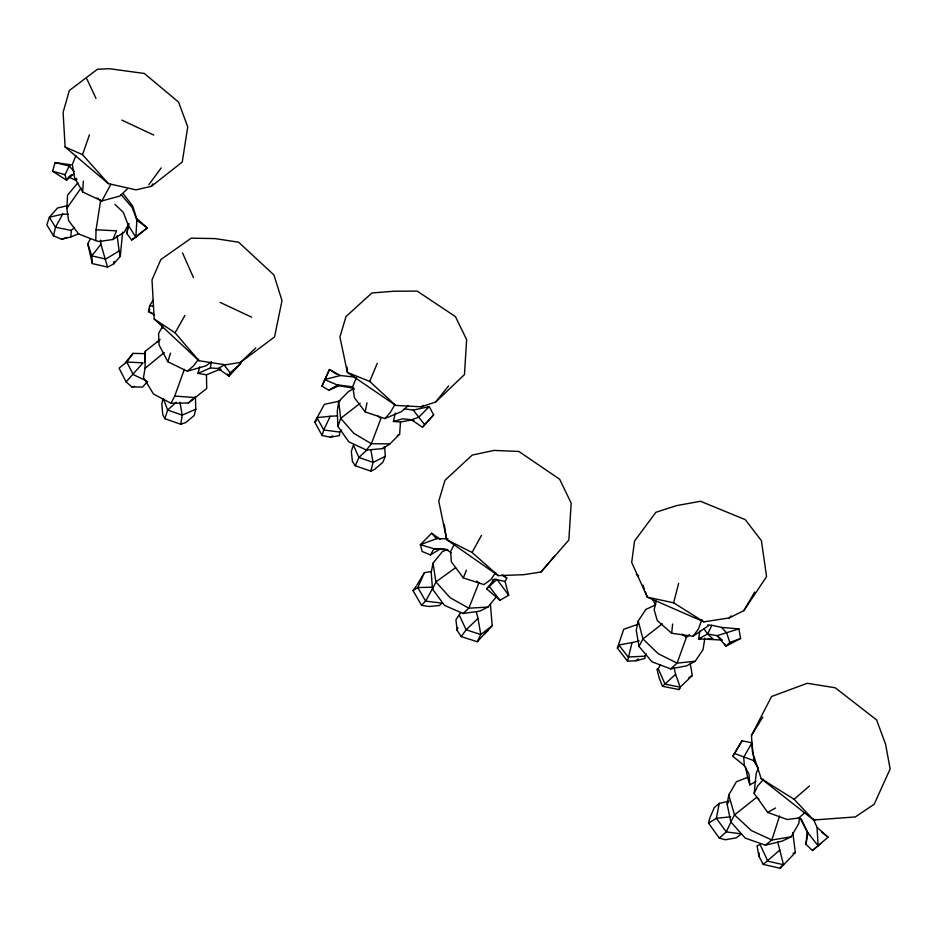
<?xml version="1.0" encoding="UTF-8"?>
<svg xmlns="http://www.w3.org/2000/svg" width="937" height="937" viewBox="0 0 937 937"><rect width="100%" height="100%" fill="white"/><g stroke="black" fill="none" stroke-linecap="round" stroke-linejoin="round"><path stroke-width="1.41" d="M221.226 369.822L218.532 369.869L206.468 374.8L206.714 388.504L188.384 402.933L171.014 403.297L153.469 394.008L143.49 377.576L145.036 368.335L145.305 351.258L160.192 339.51M128.849 223.674L124.328 232.095L112.944 239.509L98.842 241.488L95.761 240.586L96.066 229.788L100.634 200.471L97.12 197.918M95.761 240.586L78.626 233.981L68.612 220.64L66.808 208.342L67.593 195.048L77.888 182.797M121.107 194.603L132.199 207.545L136.849 220.148L135.853 237.319L131.625 240.013L126.917 233.606L128.135 224.903L123.262 212.289L114.958 204.371M144.638 362.069L145.305 351.258M127.139 189.169L119.749 196.091L101.899 200.94L82.667 192.015L83.358 181.157M354.01 388.387L348.306 391.748L338.714 401.481L337.285 411.202L337.906 426.429L348.869 441.877L366.39 450.006L382.565 448.659L389.991 443.869L399.642 434.159L400.521 421.943L410.055 420.256L413.92 420.467M68.26 205.461L57.52 208.014L49.38 217.255L46.85 224.903L53.503 235.831L61.596 239.286L70.79 236.967L71.329 230.42L74.468 227.515M341.607 430.048L339.733 432.074L339.417 435.658L330.304 437.192L322.094 435.506L314.703 422.048L324.389 404.351L340.002 401.001M90.479 238.712L87.738 243.761L92.318 263.59L107.544 267.08L113.412 264.129L120.287 256.375L122.618 232.118M813.093 818.563L817.064 827.348L828.039 837.221L812.473 850.491L805.961 844.307L807.167 831.775L800.374 818.669M805.035 812.566L798.687 818.013L787.185 819.488L767.719 812.461L754.144 793.405L756.159 773.423L758.244 768.399M708.384 625.787L693.029 636.282L671.677 633.26L672.649 624.03M799.484 817.837L798.851 823.389L791.109 836.846L782.161 841.11L765.388 845.162L745.208 838.1L730.79 821.854L727.147 804.169L728.752 795.068L736.4 781.739L747.621 777.359L745.501 766.934M699.845 630.964L698.651 638.858L722.333 640.076L717.11 635.673L707.599 633.998L698.651 638.858L701.122 638.566M646.284 653.874L644.773 656.205L645.078 658.336L636.106 660.761L627.497 661.135L632.065 642.595L639.163 640.885M704.847 638.109L703.043 649.634L695.266 661.241L686.563 665.879L670.658 668.889L651.941 661.78L638.999 646.413L636.235 630.226L638.238 620.915L645.921 609.366L655.642 604.892M162.839 399.103L161.82 404.292L162.769 414.599L164.853 418.722L180.771 424.262L182.223 415.126L179.963 402.196M805.961 844.307L807.858 832.923L801.334 819.184L799.109 817.708M199.804 366.812L197.976 373.359L210.356 367.972L211.457 361.541M126.917 233.606L128.709 223.767M153.047 300.273L149.615 305.86L148.526 311.588L154.523 314.984M792.784 832.524L795.326 852.576L780.287 868.271L763.222 864.406L758.853 855.996L759.392 853.15M719.218 803.396L716.372 818.27L726.28 831.892L741.507 833.895L736.259 837.865L725.226 839.763L719.323 838.076L708.548 823.201L709.672 818.352L714.263 807.682L719.218 803.396L729.115 801.182M447.464 549.492L442.358 551.635L433.011 563.172L431.219 572.366L432.507 589.068L444.489 605.372L463.054 613.489L479.779 611.135L488.013 607.059L496.563 596.553M408.321 405.498L401.657 411.519L384.908 418.57L365.149 411.905L367.011 402.816M492.066 583.458L492.909 579.476M53.503 235.831L55.482 227.246L62.744 214.116L68.378 214.304M400.521 421.943L393.399 421.463L395.309 413.158M490.414 604.178L492.183 625.717L477.249 641.74L461.215 636.61L457.162 630.437L457.853 627.591M656.216 601.238L654.155 609.694L657.235 620.517L671.677 633.26M113.412 264.129L114.103 261.411M195.388 396.55L195.798 409.2L194.158 415.559L185.702 422.575L180.771 424.262M703.898 621.84L647.315 597.162L631.69 562.411L634.56 540.977L655.9 512.281L676.631 505.617L700.525 501.272L745.278 519.648L761.406 540.672L766.56 576.63L743.849 610.643L729.185 617.94L703.898 621.84L673.633 602.807L678.622 583.353M384.674 446.562L385.271 456.296L373.09 462.398L358.894 457.443L353.425 445.169L351.328 451.341L352.417 461.484L355.31 465.748L370.818 471.147L373.09 462.398L370.818 449.69M67.827 178.03L66.55 180.244L52.589 171.237L55.084 162.57L70.978 164.76L69.209 166.036L65.004 174.692L66.55 180.244L74.117 173.521M322.094 435.506L323.722 429.978L330.234 416.274L337.297 415.876M210.966 362.268L205.59 365.945L187.259 371.239L167.828 361.729L170.557 353.12M779.561 816.022L771.854 839.997L765.388 845.162M164.853 418.722L167.641 410.055L176.238 402.254M337.906 426.429L340.693 418.347L338.714 401.481M108.352 183.617L65.121 147.004L63.107 112.358L69.35 90.514L97.483 69.221L109.606 68.729L144.31 73.461L178.557 102.074L187.74 126.858L182.246 162.054L151.396 186.311L135.947 189.86L108.352 183.617L82.526 154.64L89.437 134.881M171.014 403.297L174.715 396.058L184.378 369.342M689.503 634.607L686.411 637.394L677.088 663.127L670.658 668.889M227.773 374.004L229.038 376.124L240.879 363.357L230.233 372.809L229.038 376.124L218.052 368.475L210.356 367.972M701.989 619.615L698.37 629.078L693.029 636.282M354.163 389.511L351.914 387.953L339.1 385.739L328.758 390.237L321.953 386.138L329.461 369.506L340.447 375.538L353.706 376.955L356.259 378.337M495.673 572.554L490.883 579.616L483.902 584.571L463.335 577.942L466.392 570.176M75.909 155.589L72.301 164.584L74.597 177.772L82.667 192.015M385.271 456.296L382.835 462.339L374.753 469.273L370.818 471.147M112.944 239.509L116.539 230.83L96.066 229.788M395.683 405.405L347.381 372.422L339.908 336.992L346.011 316.53L371.93 292.965L394.231 291.208L417.199 291.114L455.429 316.612L466.626 339.616L464.471 374.566L435.658 402.02L421.24 406.81L395.683 405.405L369.728 381.441L377.248 363.298M356.622 377.201L352.78 386.36L354.373 397.628L365.149 411.905M355.31 465.748L358.894 457.443L367.199 449.748M431.383 571.511L424.402 572.648L417.808 587.522L413.041 590.568L421.521 605.361L429.123 606.508L439.488 605.489L441.948 603.123L425.597 601.097L417.808 587.522L431.922 587.253M149.721 308.917L148.526 311.588L153.539 313.79M321.953 386.138L329.461 369.506L336.524 374.203M731.094 821.667L726.28 831.892L719.323 838.076M780.287 868.271L781.341 866.046M432.507 589.068L435.916 581.912L455.569 567.693M627.497 661.135L617.354 648.088L623.702 629.301L638.015 624.265M754.144 793.405L757.81 785.78L763.632 779.197M707.74 638.519L713.525 639.339L707.599 633.998L711.851 625.307L721.56 627.415L738.895 628.868L740.628 638.495L725.964 646.19L717.11 635.673L738.895 628.868M505.066 581.537L494.642 579.066L486.643 588.858L499.971 600.301L508.697 595.218L505.066 581.537L506.776 578.07L503.485 575.271M660.339 664.954L658.231 668.749L656.978 669.17L659.25 678.212L662.529 686.271L678.997 689.573L680.18 687.161L692.291 675.577L690.218 663.232M454.457 543.811L450.627 551.495L451.341 561.778L463.335 577.942M751.509 735.393L771.573 696.484L807.296 683.284L835.207 687.77L876.575 719.897L885.582 744.177L890.15 768.996L874.162 804.274L855.352 816.935L813.656 819.992L761.207 778.659L752.423 751.779L751.509 735.393L762.823 717.074M638.999 646.413L642.958 638.94L662.307 623.784M101.899 200.94L110.847 184.308M416.883 585.18L424.402 572.648M730.79 821.854L734.538 814.909L756.534 797.422L758.923 799.015M498.25 575.623L446.656 539.63L438.762 501.084L445.028 480.236L472.225 455.089L493.963 450.404L518.864 451.458L559.67 479.252L571.195 503.146L568.853 539.981L541.012 572.003L523.713 574.686L498.25 575.623L472.084 552.479L481.442 535.414M432.636 588.483L425.597 601.097L421.521 605.361M198.937 360.722L154.207 319.013L152.005 279.882L160.824 259.572L191.171 238.174L215.241 238.607L238.654 242.226L273.92 274.963L282.002 300.625L274.564 336.91L240.551 362.385L225.501 364.844L198.937 360.722L175.078 332.811L184.929 315.441M755.878 781.47L749.834 784.913L749.014 774.196L744.341 765.552L732.804 756.346L741.999 740.792L751.907 742.83L753.969 760.68L758.408 768.492M751.907 742.83L743.732 757.272L744.341 765.552M440.519 539.396L431.641 533.235L420.373 544.702L422.177 551.518L430.47 554.938L433.983 548.766L445.801 549.223L451.142 552.725M162.921 325.853L158.576 333.443L159.056 344.921L167.828 361.729M394.688 404.889L390.506 412.175L384.908 418.57M743.849 610.643L754.683 592.043M732.804 756.346L741.999 740.792M727.147 804.169L728.517 801.849M457.162 630.437L455.932 619.673L460.735 612.587M151.396 186.311L152.86 183.875M678.997 689.573L680.332 687.383M617.354 648.088L618.713 646.038M66.808 208.342L81.074 188.044M413.041 590.568L416.122 586.257M461.215 636.61L466.122 629.816L477.987 618.432L476.301 611.638M145.622 353.659L133.077 353.378L126.788 362.045L119.069 368.171L126.108 381.898L131.812 386.899L142.529 387.075L147.624 381.464M148.831 184.718L161.223 167.875M393.399 421.463L402.84 418.792L411.495 419.799L422.435 427.237L433.62 414.833L429.275 406.623L413.264 410.09L404.28 408.813M198.632 359.152L193.455 365.98L187.259 371.239M478.748 639.795L477.249 641.74L480.798 634.536L492.183 625.717M100.47 240.118L100.915 244.264L91.791 255.86L92.318 263.59M366.39 450.006L371.38 443.74L380.902 418.593L377.634 415.899M435.658 402.02L448.6 385.88M125.371 362.607L133.077 353.378M541.012 572.003L554.622 555.91M422.435 427.237L433.62 414.833M729.185 617.94L731.094 615.878M382.565 448.659L384.393 446.738M126.108 381.898L143.045 362.83L126.788 362.045L133.253 374.589L146.313 380.844M740.628 638.495L729.806 642.454L725.964 646.19L724.512 643.742M240.551 362.385L255.754 347.92M486.643 588.858L496.95 579.382L508.697 595.218M484.37 634.009L488.505 630.168M673.984 667.495L675.6 674.289L662.529 686.271M688.718 677.674L692.291 675.577M777.616 841.766L779.783 850.093L763.222 864.406M463.054 613.489L468.851 608.207L478.936 582.791L476.71 581.034M314.703 422.048L316.671 420.35M761.207 778.659L794.084 799.284L809.427 785.967M812.473 850.491L821.55 842.855M188.384 402.933L194.873 397.546L174.715 396.058M636.106 660.761L638.284 658.969M157.1 342.192L159.29 340.4M145.036 368.335L164.268 352.558M131.625 240.013L134.717 237.529M136.779 235.878L147.25 227.89L136.638 218.356L132.679 206.035L123.45 193.994M360.159 403.285L340.693 418.347L353.753 433.257L371.38 443.74L389.991 443.869M68.46 176.917L74.445 179.728L76.588 178.264M69.584 176.191L71.821 174.739M708.548 823.201L716.372 818.27L730.637 816.83M397.37 435.564L399.642 434.159M430.47 554.938L439.886 549.176L447.898 549.82M117.137 235.773L119.128 250.94L105.752 259.057L91.791 255.86L87.738 243.761M421.24 406.81L423.665 405.346M328.758 390.237L337.952 384.908L351.211 386.653L353.319 388.387M767.719 812.461L775.52 807.975M330.304 437.192L332.799 435.846M426.956 407.806L429.275 406.623L418.78 417.176L411.495 419.799M195.798 409.2L182.223 415.126L167.641 410.055L163.6 399.162M70.79 236.967L78.731 233.828M448.015 538.787L436.501 538.681L420.373 544.702L433.983 548.766L439.886 549.176M61.596 239.286L67.101 237.319M792.995 853.349L795.326 852.576M340.447 375.538L324.518 379.567L339.1 385.739M62.744 214.116L49.38 217.255L55.482 227.246L71.329 230.42M816.361 819.453L813.656 819.992L794.084 799.284M131.812 386.899L134.565 386.384M632.065 642.595L618.83 644.996L628.141 656.978L644.773 656.205M791.109 836.846L771.854 839.997L751.369 830.58L734.538 814.909L728.752 795.068M695.266 661.241L677.088 663.127L658.207 653.71L642.958 638.94L638.238 620.915M330.234 416.274L316.94 417.633L323.722 429.978L339.733 432.074M488.013 607.059L468.851 608.207L450.17 597.747L435.916 581.912L433.011 563.172M74.445 179.728L76.939 179.623M149.615 305.86L153.527 306.188M707.728 624.956L711.851 625.307M197.976 373.359L206.468 374.8M220.453 368.897L218.052 368.475L224.13 365.067L230.233 372.809M673.633 602.807L647.315 597.162L645.37 591.809M55.084 162.57L69.209 166.036L74.339 171.623M52.589 171.237L65.004 174.692M753.969 760.68L734.432 753.477M369.728 381.441L347.381 372.422L346.913 366.8M65.121 147.004L82.526 154.64M121.798 120.088L153.75 135.057M220.16 302.417L251.643 317.186M472.084 552.479L446.656 539.63L444.279 524.392M154.207 319.013L175.078 332.811M502.009 574.92L506.776 578.07M681.82 634.15L686.411 637.394M136.849 220.148L147.25 227.89L135.853 237.319L128.135 224.903M638.214 575.576L636.352 574.17L638.542 575.95M821.726 832.068L828.039 837.221M721.56 627.415L726.655 632.885L729.806 642.454M431.641 533.235L436.501 538.681M424.484 424.473L413.264 410.09M489.278 586.527L499.971 600.301M703.851 628.657L707.599 633.998M753.641 760.176L757.225 766.407M807.167 831.775L818.13 845.842L817.064 827.348M652.222 598.755L655.467 604.74M86.86 78.884L95.996 98.397M459.247 615.082L466.122 629.816L480.798 634.536L477.987 618.432M658.231 668.749L665.047 684.127L680.18 687.161L675.6 674.289M182.492 252.861L193.444 277.563M136.638 218.356L137.704 221.038M642.946 585.121L644.398 589.139M100.915 244.264L107.544 267.08M747.621 777.359L749.834 784.913M162.64 328.114L161.925 325.526L162.171 328.337M779.783 850.093L783.496 864.71L767.825 861.162L760.118 844.565L757.049 845.842L758.853 855.996M119.128 250.94L120.287 256.375"/></g></svg>
